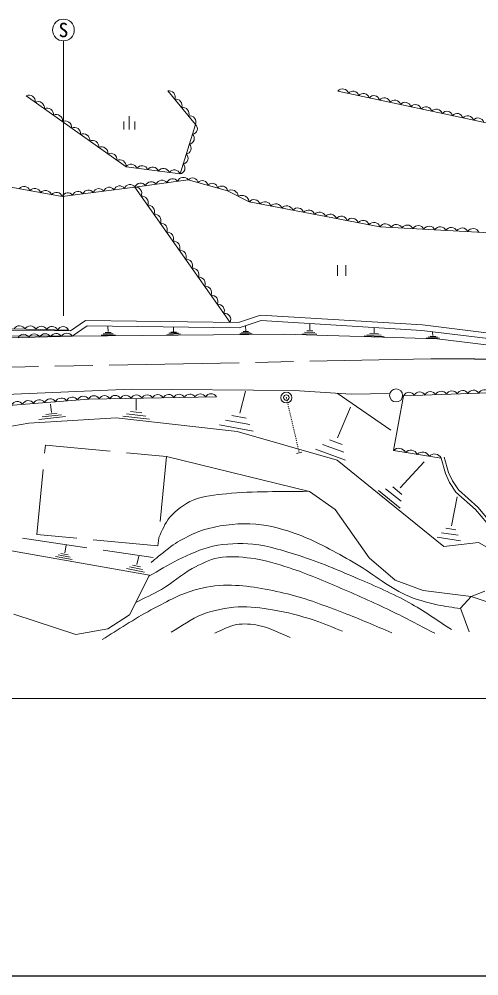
# Model space of a CAD drawing. Units: millimetres, scale not verified. Extents: x 40000 to 680000, y 20000 to 380000.
# Drawn here: x 294704 to 337051, y 205000 to 293021 of the extents above; entities that cross this region are included whole.
import ezdxf
from ezdxf.enums import TextEntityAlignment as Align

# ---------------------------------------------------------------- set-up
doc = ezdxf.new("R2010")
doc.units = ezdxf.units.MM
doc.header["$LTSCALE"] = 1000
doc.header["$PDMODE"] = 32
doc.header["$PDSIZE"] = 500
doc.linetypes.add('CHAIN', pattern=[18.5, 12, -1.5, 3.5, -1.5])
doc.linetypes.add('DASHED', pattern=[7.5, 6, -1.5])
for name, color, linetype, lineweight in [('M-BGD', 7, 'Continuous', 13), ('M-BGD-EXST', 7, 'Continuous', 13), ('M-BMK', 2, 'CHAIN', 13), ('M-STR-HTXT', 7, 'Continuous', 13), ('M-TTL-BAND', 7, 'Continuous', 25)]:
    doc.layers.add(name, color=color, linetype=linetype, lineweight=lineweight)
doc.styles.add('ＭＳ ゴシック', font='')
doc.styles.get('ＭＳ ゴシック').set_extended_font_data('MS Gothic')

msp = doc.modelspace()

# ---------------------------------------------------------------- linework, layer by layer
at = {"layer": 'M-BGD'}
for p, q in [((310956, 283336), (308388, 286424)), ((338463, 283314), (324068, 286401)), ((295361, 285975), (304555, 279433)), ((309525, 278788), (310956, 283336)), ((304555, 279433), (309525, 278788)), ((305358, 277564), (310286, 278233)), ((310286, 278233), (313902, 277231)), ((291725, 277960), (298677, 276689)), ((298677, 276689), (305358, 277564)), ((314136, 265124), (305358, 277564)), ((313902, 277231), (315894, 276206)), ((315894, 276206), (327938, 273918)), ((327938, 273918), (338063, 273369)), ((321475, 264430), (321488, 264987)), ((275183, 264906), (299258, 264419)), ((303378, 264074), (302434, 264073)), ((303182, 264192), (302616, 264191)), ((302895, 264270), (302867, 264742)), ((309395, 264142), (308493, 264117)), ((309211, 264228), (308670, 264213)), ((308939, 264280), (308926, 264641)), ((316156, 264069), (315048, 264075)), ((315993, 264174), (315201, 264178)), ((315830, 264279), (315355, 264282)), ((315589, 264350), (315570, 264767)), ((322122, 264043), (320812, 264074)), ((321938, 264187), (321002, 264209)), ((321754, 264330), (321193, 264344)), ((327795, 264062), (327008, 264087)), ((327403, 264151), (327413, 264611)), ((332808, 263900), (332778, 264220)), ((269782, 263057), (299583, 263844)), ((299583, 263844), (319121, 264026)), ((303574, 263957), (302252, 263955)), ((309578, 264057), (308316, 264022)), ((319121, 264026), (333208, 263605)), ((328315, 263816), (326478, 263873)), ((328055, 263939), (326743, 263980)), ((333430, 263664), (332228, 263709)), ((333250, 263751), (332392, 263782)), ((333071, 263837), (332556, 263856)), ((333208, 263605), (339251, 262868)), ((289716, 258318), (305016, 258978)), ((305016, 258978), (320037, 258852)), ((315046, 256772), (315561, 258806)), ((320037, 258852), (325275, 258531)), ((301098, 258066), (292996, 257425)), ((312872, 258268), (301098, 258066)), ((305486, 257030), (305480, 258050)), ((325275, 258531), (328852, 258586)), ((329183, 253323), (330120, 258372)), ((330120, 258372), (338008, 258638)), ((297677, 256836), (297585, 257607)), ((324034, 254500), (325235, 257321)), ((295597, 255845), (303647, 256339)), ((298967, 256457), (296511, 256188)), ((298593, 256611), (296839, 256419)), ((298219, 256766), (297166, 256650)), ((303647, 256339), (314788, 255092)), ((306722, 256215), (304260, 256484)), ((306368, 256508), (304610, 256701)), ((306015, 256802), (304960, 256917)), ((315627, 256307), (314295, 256559)), ((287001, 254417), (295597, 255845)), ((316257, 255123), (313149, 255710)), ((315942, 255715), (313722, 256135)), ((314788, 255092), (324007, 252443)), ((324606, 253175), (322640, 253898)), ((324459, 253897), (323280, 254331)), ((308273, 252770), (321435, 249561)), ((324753, 252452), (322001, 253464)), ((333568, 252627), (329183, 253323)), ((324007, 252443), (333823, 244497)), ((329791, 249908), (332022, 252287)), ((329969, 249299), (329112, 249984)), ((321435, 249561), (323824, 247917)), ((329789, 248042), (327791, 249641)), ((329879, 248670), (328452, 249813)), ((334528, 246415), (335057, 249064)), ((323824, 247917), (326935, 243467)), ((335146, 245541), (333605, 245762)), ((334929, 246044), (334004, 246176)), ((335363, 245039), (333205, 245348)), ((333823, 244497), (337000, 244878)), ((337000, 244878), (339026, 243735)), ((293991, 244096), (306716, 241880)), ((299218, 243743), (298559, 243860)), ((298911, 243920), (299045, 244631)), ((299590, 243309), (298052, 243582)), ((299404, 243526), (298306, 243721)), ((305544, 242832), (305717, 243603)), ((326935, 243467), (329347, 241401)), ((306263, 242150), (304595, 242487)), ((306068, 242391), (304876, 242631)), ((305872, 242632), (305158, 242776)), ((329347, 241401), (331909, 240455)), ((331909, 240455), (336330, 239912)), ((336330, 239912), (341720, 238119))]:
    msp.add_line(p, q, dxfattribs=at)
at = {"layer": 'M-BGD', "linetype": 'DASHED'}
for p, q in [((324013, 258608), (329467, 254854)), ((280747, 248220), (295013, 245260)), ((295013, 245260), (307062, 243477)), ((299930, 236409), (279946, 242905)), ((306716, 241880), (304881, 238227)), ((337596, 240389), (336330, 239912)), ((336330, 239912), (335343, 238817)), ((335343, 238817), (336143, 236663)), ((304881, 238227), (302873, 236928)), ((302873, 236928), (299930, 236409))]:
    msp.add_line(p, q, dxfattribs=at)
at = {"layer": 'M-BGD'}
for points in [[(269360, 264417), (271793, 263900), (299583, 263844), (300968, 264795), (314982, 264613), (316996, 265284), (331807, 264389), (339695, 263424)], [(269406, 264919), (271846, 264400), (299429, 264344), (300816, 265297), (314904, 265114), (316930, 265789), (331853, 264887), (339711, 263926)], [(339222, 243669), (338293, 246076), (336743, 247901), (334934, 249510), (334352, 250387), (333962, 251217), (333568, 252627)], [(339502, 243777), (338554, 246231), (336959, 248111), (335163, 249709), (334614, 250535), (334245, 251322), (333856, 252708)]]:
    msp.add_lwpolyline(points, dxfattribs=at)
at = {"layer": 'M-BGD', "linetype": 'DASHED'}
msp.add_lwpolyline([(297120, 253832), (308273, 252770), (307491, 244552), (296338, 245613)], close=True, dxfattribs=at)
at = {"layer": 'M-BGD'}
for centre, radius, start, end in [((308501, 285865), 570, 338.04203, 101.46657), ((324495, 286052), 551, 15.02251, 140.77017), ((325455, 285846), 551, 15.02251, 140.77017), ((326414, 285641), 551, 15.02251, 140.77017), ((295611, 285443), 588, 353.92479, 115.21529), ((296447, 284848), 588, 353.92479, 115.21529), ((309143, 285093), 570, 338.04203, 101.46657), ((327374, 285435), 551, 15.02251, 140.77017), ((328334, 285229), 551, 15.02251, 140.77017), ((329293, 285023), 551, 15.02251, 140.77017), ((330253, 284817), 551, 15.02251, 140.77017), ((297283, 284253), 588, 353.92479, 115.21529), ((309785, 284321), 570, 338.04203, 101.46657), ((331213, 284611), 551, 15.02251, 140.77017), ((332173, 284406), 551, 15.02251, 140.77017), ((333132, 284200), 551, 15.02251, 140.77017), ((334092, 283994), 551, 15.02251, 140.77017), ((335052, 283788), 551, 15.02251, 140.77017), ((298119, 283658), 588, 353.92479, 115.21529), ((298955, 283064), 588, 353.92479, 115.21529), ((310428, 283549), 570, 338.04203, 101.46657), ((336011, 283582), 551, 15.02251, 140.77017), ((336971, 283377), 551, 15.02251, 140.77017), ((299791, 282469), 588, 353.92479, 115.21529), ((310595, 282950), 529, 278.17269, 46.87777), ((300627, 281874), 588, 353.92479, 115.21529), ((301462, 281280), 588, 353.92479, 115.21529), ((310309, 282040), 529, 278.17269, 46.87777), ((302298, 280685), 588, 353.92479, 115.21529), ((310022, 281130), 529, 278.17269, 46.87777), ((303134, 280090), 588, 353.92479, 115.21529), ((303970, 279496), 588, 353.92479, 115.21529), ((309736, 280221), 529, 278.17269, 46.87777), ((305018, 279102), 568, 20.7813, 144.41124), ((306011, 278973), 568, 20.7813, 144.41124), ((307005, 278844), 568, 20.7813, 144.41124), ((307999, 278715), 568, 20.7813, 144.41124), ((308993, 278586), 568, 20.7813, 144.41124), ((309449, 279311), 529, 278.17269, 46.87777), ((307857, 277639), 562, 35.5306, 159.9311), ((308843, 277773), 562, 35.5306, 159.9311), ((309828, 277907), 562, 35.5306, 159.9311), ((310680, 277899), 517, 9.29705, 139.71019), ((311584, 277648), 517, 9.29705, 139.71019), ((295152, 277054), 575, 18.19071, 141.08677), ((296145, 276873), 575, 18.19071, 141.08677), ((301094, 276768), 536, 33.59237, 161.33276), ((302048, 276893), 536, 33.59237, 161.33276), ((303003, 277018), 536, 33.59237, 161.33276), ((303957, 277143), 536, 33.59237, 161.33276), ((304911, 277268), 536, 33.59237, 161.33276), ((305886, 277371), 562, 35.5306, 159.9311), ((305422, 276989), 579, 334.0319, 96.3837), ((306872, 277505), 562, 35.5306, 159.9311), ((312488, 277398), 517, 9.29705, 139.71019), ((313392, 277147), 517, 9.29705, 139.71019), ((314229, 276643), 673, 6.41667, 119.13286), ((297138, 276691), 575, 18.19071, 141.08677), ((298131, 276510), 575, 18.19071, 141.08677), ((299185, 276517), 536, 33.59237, 161.33276), ((300139, 276643), 536, 33.59237, 161.33276), ((306008, 276159), 579, 334.0319, 96.3837), ((315225, 276131), 673, 6.41667, 119.13286), ((316342, 275831), 585, 18.39326, 140.09339), ((306593, 275330), 579, 334.0319, 96.3837), ((317346, 275640), 585, 18.39326, 140.09339), ((318350, 275449), 585, 18.39326, 140.09339), ((319353, 275259), 585, 18.39326, 140.09339), ((320357, 275068), 585, 18.39326, 140.09339), ((307178, 274501), 579, 334.0319, 96.3837), ((321361, 274877), 585, 18.39326, 140.09339), ((322365, 274687), 585, 18.39326, 140.09339), ((323368, 274496), 585, 18.39326, 140.09339), ((324372, 274305), 585, 18.39326, 140.09339), ((325376, 274115), 585, 18.39326, 140.09339), ((307763, 273671), 579, 334.0319, 96.3837), ((326379, 273924), 585, 18.39326, 140.09339), ((327383, 273733), 585, 18.39326, 140.09339), ((328429, 273612), 578, 25.6693, 148.12724), ((329442, 273558), 578, 25.6693, 148.12724), ((330454, 273503), 578, 25.6693, 148.12724), ((331467, 273448), 578, 25.6693, 148.12724), ((332479, 273393), 578, 25.6693, 148.12724), ((333492, 273338), 578, 25.6693, 148.12724), ((334504, 273283), 578, 25.6693, 148.12724), ((335517, 273228), 578, 25.6693, 148.12724), ((336529, 273173), 578, 25.6693, 148.12724), ((308349, 272842), 579, 334.0319, 96.3837), ((308934, 272012), 579, 334.0319, 96.3837), ((309519, 271183), 579, 334.0319, 96.3837), ((310104, 270354), 579, 334.0319, 96.3837), ((310689, 269524), 579, 334.0319, 96.3837), ((311275, 268695), 579, 334.0319, 96.3837), ((311860, 267866), 579, 334.0319, 96.3837), ((312445, 267036), 579, 334.0319, 96.3837), ((313030, 266207), 579, 334.0319, 96.3837), ((313615, 265378), 579, 334.0319, 96.3837), ((294738, 264241), 569, 27.07921, 150.59921), ((295741, 264220), 569, 27.07921, 150.59921), ((296744, 264200), 569, 27.07921, 150.59921), ((297107, 263517), 562, 29.26716, 153.75918), ((297747, 264180), 569, 27.07921, 150.59921), ((298100, 263543), 562, 29.26716, 153.75918), ((298751, 264159), 569, 27.07921, 150.59921), ((299094, 263569), 562, 29.26716, 153.75918), ((295120, 263464), 562, 29.26716, 153.75918), ((296113, 263491), 562, 29.26716, 153.75918), ((333580, 258233), 556, 29.31609, 154.54281), ((334566, 258266), 556, 29.31609, 154.54281), ((335552, 258300), 556, 29.31609, 154.54281), ((336538, 258333), 556, 29.31609, 154.54281), ((337524, 258366), 556, 29.31609, 154.54281), ((295550, 257346), 580, 33.38982, 155.65097), ((296563, 257426), 580, 33.38982, 155.65097), ((297575, 257506), 580, 33.38982, 155.65097), ((298588, 257586), 580, 33.38982, 155.65097), ((299601, 257666), 580, 33.38982, 155.65097), ((300614, 257746), 580, 33.38982, 155.65097), ((301593, 257823), 551, 28.09744, 153.86815), ((302574, 257840), 551, 28.09744, 153.86815), ((303555, 257857), 551, 28.09744, 153.86815), ((304536, 257873), 551, 28.09744, 153.86815), ((305518, 257890), 551, 28.09744, 153.86815), ((306499, 257907), 551, 28.09744, 153.86815), ((307480, 257924), 551, 28.09744, 153.86815), ((308461, 257941), 551, 28.09744, 153.86815), ((309442, 257958), 551, 28.09744, 153.86815), ((310423, 257974), 551, 28.09744, 153.86815), ((311405, 257991), 551, 28.09744, 153.86815), ((312386, 258008), 551, 28.09744, 153.86815), ((330622, 258134), 556, 29.31609, 154.54281), ((331608, 258167), 556, 29.31609, 154.54281), ((332594, 258200), 556, 29.31609, 154.54281), ((294537, 257266), 580, 33.38982, 155.65097), ((329674, 252878), 663, 24.18679, 137.77235), ((330770, 252704), 663, 24.18679, 137.77235), ((331866, 252530), 663, 24.18679, 137.77235), ((332963, 252356), 663, 24.18679, 137.77235)]:
    msp.add_arc(centre, radius, start, end, dxfattribs=at)
for points, knots in [([(307566, 245342), (307900, 245953), (308112, 246650), (308570, 247175), (309158, 247849), (309907, 248413), (310727, 248772), (311685, 249191), (312770, 249243), (313810, 249356), (316306, 249629), (318830, 249508), (321340, 249584)], [0, 0, 0, 0, 1, 1, 1, 2, 2, 2, 3, 3, 3, 4, 4, 4, 4]), ([(307008, 243136), (306273, 242530), (308447, 244401), (309265, 244889), (310172, 245430), (311142, 245902), (312165, 246166), (313570, 246529), (315053, 246667), (316500, 246558), (317837, 246457), (319149, 246061), (320407, 245597), (322178, 244945), (323823, 243984), (325470, 243061), (327125, 242133), (328576, 240841), (330300, 240050), (331226, 239624), (332226, 239370), (333218, 239136), (333919, 238971), (334641, 238907), (335352, 238792)], [0, 0, 0, 0, 1, 1, 1, 2, 2, 2, 3, 3, 3, 4, 4, 4, 5, 5, 5, 6, 6, 6, 7, 7, 7, 8, 8, 8, 8]), ([(306657, 241761), (307547, 242264), (308405, 242830), (309329, 243269), (310372, 243763), (311426, 244285), (312555, 244527), (313754, 244785), (315008, 244831), (316229, 244714), (317685, 244574), (319095, 244102), (320490, 243660), (322348, 243072), (324148, 242308), (325940, 241539), (327521, 240861), (329102, 240171), (330611, 239343), (331965, 238601), (333222, 237693), (334527, 236868)], [0, 0, 0, 0, 1, 1, 1, 2, 2, 2, 3, 3, 3, 4, 4, 4, 5, 5, 5, 6, 6, 6, 7, 7, 7, 7]), ([(305452, 239363), (306238, 239759), (307052, 240105), (307812, 240551), (308798, 241129), (309647, 241931), (310655, 242472), (311419, 242881), (312209, 243297), (313061, 243460), (314041, 243647), (315064, 243551), (316054, 243423), (317268, 243265), (318450, 242903), (319616, 242527), (321232, 242007), (322789, 241316), (324352, 240653), (326004, 239953), (327640, 239213), (329257, 238434), (330521, 237825), (331755, 237154), (333005, 236514)], [0, 0, 0, 0, 1, 1, 1, 2, 2, 2, 3, 3, 3, 4, 4, 4, 5, 5, 5, 6, 6, 6, 7, 7, 7, 8, 8, 8, 8]), ([(302341, 235936), (303841, 236845), (305292, 237840), (306842, 238662), (308124, 239342), (309407, 240066), (310798, 240479), (311809, 240779), (312874, 240939), (313929, 240940), (315779, 240942), (317623, 240574), (319422, 240144), (321192, 239720), (322891, 239035), (324594, 238396), (326091, 237835), (327548, 237176), (329025, 236565)], [0, 0, 0, 0, 1, 1, 1, 2, 2, 2, 3, 3, 3, 4, 4, 4, 5, 5, 5, 6, 6, 6, 6]), ([(308708, 236625), (309660, 237164), (310541, 237856), (311564, 238243), (312625, 238644), (313761, 238871), (314892, 238942), (315944, 239008), (317004, 238855), (318045, 238684), (319348, 238469), (320631, 238129), (321889, 237726), (322776, 237442), (323621, 237043), (324487, 236701)], [0, 0, 0, 0, 1, 1, 1, 2, 2, 2, 3, 3, 3, 4, 4, 4, 5, 5, 5, 5]), ([(312724, 236535), (313392, 236795), (314022, 237195), (314730, 237315), (315399, 237428), (316100, 237377), (316766, 237244), (317785, 237039), (318711, 236508), (319683, 236140)], [0, 0, 0, 0, 1, 1, 1, 2, 2, 2, 3, 3, 3, 3])]:
    msp.add_open_spline(points, degree=3, knots=knots, dxfattribs=at)
at = {"layer": 'M-BGD-EXST'}
for p, q in [((298785, 291021), (298802, 265710)), ((304353, 283604), (304353, 282854)), ((304853, 284104), (304853, 282854)), ((305353, 283604), (305353, 282854)), ((324041, 270393), (324041, 269393)), ((324791, 270393), (324791, 269393)), ((319316, 258205), (319339, 258108)), ((319362, 258011), (319384, 257913)), ((319407, 257816), (319430, 257718)), ((319453, 257621), (319476, 257524)), ((319499, 257426), (319522, 257329)), ((319544, 257232), (319567, 257134)), ((319590, 257037), (319613, 256940)), ((319636, 256842), (319659, 256745)), ((319682, 256648), (319704, 256550)), ((319727, 256453), (319750, 256356)), ((319773, 256258), (319796, 256161)), ((319819, 256063), (319841, 255966)), ((319864, 255869), (319887, 255771)), ((319910, 255674), (319933, 255577)), ((319956, 255479), (319979, 255382)), ((320001, 255285), (320024, 255187)), ((320047, 255090), (320070, 254993)), ((320093, 254895), (320116, 254798)), ((320139, 254700), (320161, 254603)), ((320184, 254506), (320207, 254408)), ((320230, 254311), (320253, 254214)), ((320276, 254116), (320298, 254019)), ((320321, 253922), (320344, 253824)), ((320367, 253727), (320390, 253630)), ((320413, 253532), (320436, 253435)), ((320753, 253178), (320266, 253063)), ((320458, 253338), (320481, 253240)), ((320504, 253143), (320509, 253121))]:
    msp.add_line(p, q, dxfattribs=at)
for centre, radius in [((298784, 292021), 1000), ((329423, 258402), 600), ((319316, 258205), 500)]:
    msp.add_circle(centre, radius, dxfattribs=at)
msp.add_point((319316, 258205), dxfattribs=at)
at = {"layer": 'M-BMK'}
msp.add_line((265992, 260466), (332623, 261756), dxfattribs=at)
msp.add_arc((334559, 161775), 100000, 87.68549, 91.1094, dxfattribs=at)
at = {"layer": 'M-STR-HTXT'}
msp.add_line((532263, 230512), (189378, 230512), dxfattribs=at)
at = {"layer": 'M-TTL-BAND'}
msp.add_line((40000, 205000), (579000, 205000), dxfattribs=at)

# ---------------------------------------------------------------- texts
at = {"layer": 'M-BGD-EXST', "style": 'ＭＳ ゴシック'}
msp.add_text('S', height=1320, dxfattribs=at).set_placement((298784, 292021), align=Align.MIDDLE_CENTER)

doc.saveas('drawing.dxf')
